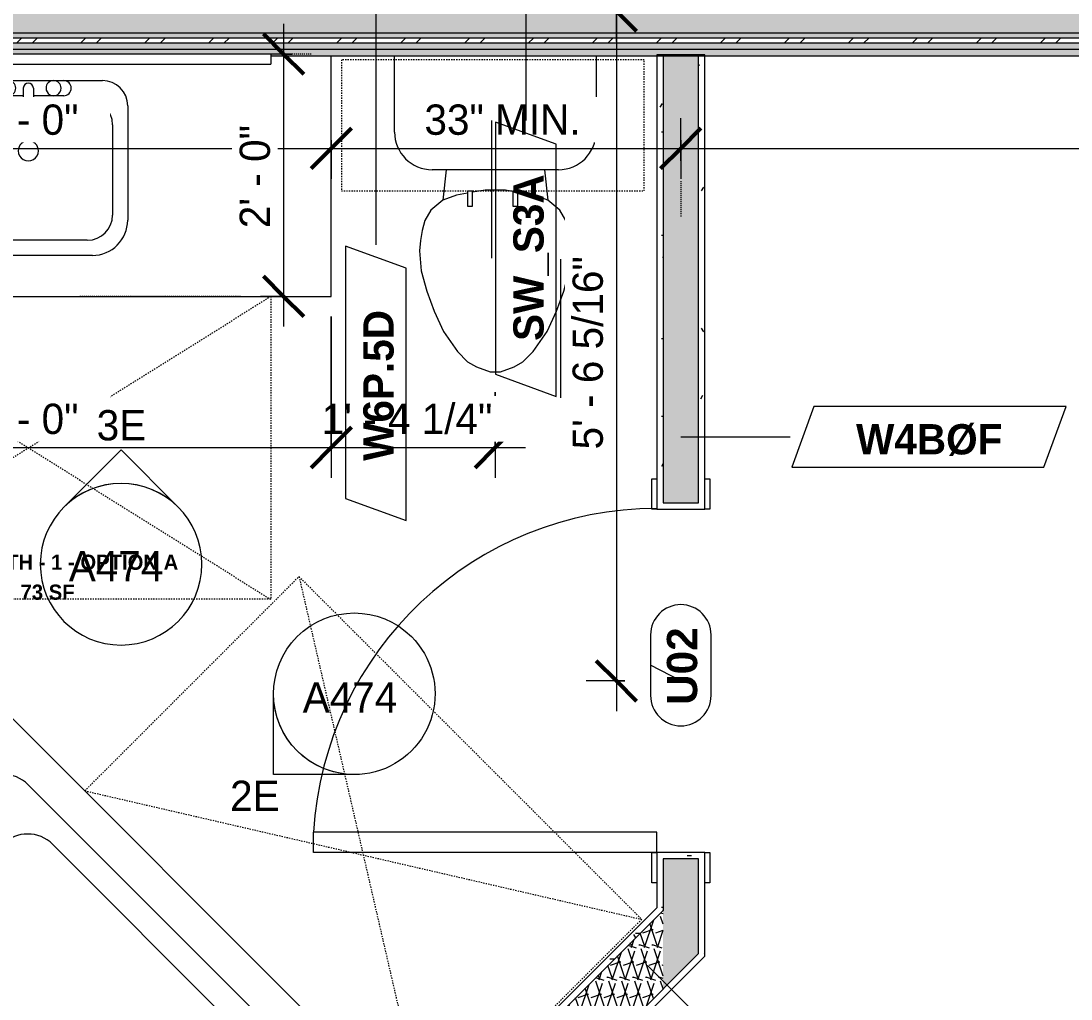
# Model space of a CAD drawing. Header units: inches. Extents: x -4058 to -1781, y 9814 to 12289.
# Drawn here: x -2346.9 to -2243, y 11585.2 to 11682 of the extents above; entities that cross this region are included whole.
import ezdxf

# ---------------------------------------------------------------- set-up
doc = ezdxf.new("R2010")
doc.units = ezdxf.units.IN
doc.header["$MEASUREMENT"] = 0
doc.linetypes.add('Dash', pattern=[0.25, 0.125, -0.125])
doc.linetypes.add('Dash 3_32_', pattern=[0.1875, 0.09375, -0.09375])
for name, color, linetype, lineweight in [('0-1', 7, 'Continuous', 5), ('A-ANNO-DIMS', 211, 'Continuous', 9), ('A-ANNO-DIMS-32', 211, 'Continuous', 9), ('A-AREA-IDEN', 2, 'Continuous', 9), ('A-DETL-1', 90, 'Dash 3_32_', 9), ('A-DOOR-2', 31, 'Continuous', 9), ('A-DOOR-FRAM', 31, 'Continuous', 9), ('A-DOOR-IDEN', 31, 'Continuous', 9), ('A-GENM', 5, 'Continuous', 9), ('A-GENM-2', 147, 'Dash', 9), ('A-WALL-1', 7, 'Continuous', 9), ('A-WALL-2', 113, 'Continuous', 9), ('A-WALL-IDEN', 211, 'Continuous', 9), ('A-WALL-PATT-1', 9, 'Continuous', 9), ('G-ANNO-SYMB-3', 111, 'Continuous', 9), ('I-WALL-1', 1, 'Continuous', 5), ('I-WALL-2', 7, 'Continuous', 9), ('P-SANR-FIXT', 6, 'Continuous', 9), ('Q-CASE', 31, 'Continuous', 9), ('Q-CASE-2', 31, 'Dash', 9)]:
    doc.layers.add(name, color=color, linetype=linetype, lineweight=lineweight)
doc.styles.add('Arial_B', font='arialbd.ttf', dxfattribs={"height": 3})
doc.styles.add('Century Gothic', font='ufonts.com_century-gothic.ttf', dxfattribs={"height": 3})
doc.styles.add('Century Gothic_B', font='GOTHICB.TTF', dxfattribs={"height": 3})
doc.styles.add('Century Gothic_B_1', font='GOTHICB.TTF', dxfattribs={"height": 1.5})
doc.dimstyles.new('THE_DIMENSION_STRING', dxfattribs={"dimscale": 12, "dimtxt": 3.132505, "dimasz": 0.333333, "dimexe": 0.25, "dimexo": 0.166667, "dimgap": 0.041667, "dimtad": 1, "dimdec": 4, "dimrnd": 0.0625, "dimzin": 3, "dimdsep": 46, "dimlunit": 4, "dimtxsty": 'Century Gothic', "dimblk1": 'OBLIQUE', "dimblk2": 'OBLIQUE', "dimsah": 1, "dimcen": 0.09, "dimdle": 0.25, "dimazin": 0, "dimtfac": 1, "dimtdec": 4, "dimtix": 1, "dimtmove": 0, "dimatfit": 3, "dimfxl": 1, "dimtvp": 1, "dimtfill": 1, "dimfrac": 2, "dimtolj": 1, "dimtzin": 0, "dimarcsym": 2})
doc.dimstyles.new('THE_DIMENSION_STRING_2', dxfattribs={"dimscale": 12, "dimtxt": 3.132505, "dimasz": 0.333333, "dimexe": 0.25, "dimexo": 0.166667, "dimgap": 0.041667, "dimtad": 1, "dimdec": 4, "dimrnd": 0.0625, "dimzin": 3, "dimdsep": 46, "dimlunit": 4, "dimtxsty": 'Century Gothic', "dimblk1": 'OBLIQUE', "dimblk2": 'OBLIQUE', "dimsah": 1, "dimcen": 0.09, "dimdle": 0.25, "dimazin": 0, "dimtfac": 1, "dimtdec": 4, "dimtix": 1, "dimtmove": 0, "dimatfit": 3, "dimfxl": 1, "dimtvp": 1, "dimtfill": 1, "dimfrac": 2, "dimtolj": 1, "dimtzin": 0, "dimarcsym": 2})
doc.dimstyles.new('THE_DIMENSION_STRING_3', dxfattribs={"dimscale": 12, "dimtxt": 3.132505, "dimasz": 0.333333, "dimexe": 0.25, "dimexo": 0.166667, "dimgap": 0.041667, "dimtad": 1, "dimdec": 4, "dimrnd": 0.0625, "dimzin": 3, "dimdsep": 46, "dimlunit": 4, "dimtxsty": 'Century Gothic', "dimblk1": 'OBLIQUE', "dimblk2": 'OBLIQUE', "dimsah": 1, "dimcen": 0.09, "dimdle": 0.25, "dimazin": 0, "dimtfac": 1, "dimtdec": 4, "dimtix": 1, "dimtmove": 0, "dimatfit": 3, "dimfxl": 1, "dimtvp": 1, "dimtfill": 1, "dimfrac": 2, "dimtolj": 1, "dimtzin": 0, "dimarcsym": 2})
doc.dimstyles.new('THE_DIMENSION_STRING_4', dxfattribs={"dimscale": 12, "dimtxt": 3.132505, "dimasz": 0.333333, "dimexe": 0.25, "dimexo": 0.166667, "dimgap": 0.041667, "dimtad": 1, "dimdec": 4, "dimrnd": 0.0625, "dimzin": 3, "dimdsep": 46, "dimlunit": 4, "dimtxsty": 'Century Gothic', "dimblk1": 'OBLIQUE', "dimblk2": 'OBLIQUE', "dimsah": 1, "dimcen": 0.09, "dimdle": 0.25, "dimazin": 0, "dimtfac": 1, "dimtdec": 4, "dimtix": 1, "dimtmove": 0, "dimatfit": 3, "dimfxl": 1, "dimtvp": 1, "dimtfill": 1, "dimfrac": 2, "dimtolj": 1, "dimtzin": 0, "dimarcsym": 2})
pattern_1 = [(0, (0, 0), (10.24, 2.56), [0.422, -7.258, 0.422, -7.258, -40.96]), (0, (0, 0), (10.24, 2.56), [-15.36, 0.422, -14.938, 0.422, -7.258, -17.92]), (0, (0, 0), (10.24, 2.56), [-38.4, 0.422, -4.698, 0.422, -12.378]), (120, (3.84, 1.28), (-7.33702503, 7.58810013), [0.422, -7.258, 0.422, -7.258, -40.96]), (120, (3.84, 1.28), (-7.33702503, 7.58810013), [-15.36, 0.422, -14.938, 0.422, -7.258, -17.92]), (120, (3.84, 1.28), (-7.33702503, 7.58810013), [-38.4, 0.422, -4.698, 0.422, -12.378]), (240, (5.12, 6.4), (-2.90297497, -10.14810013), [0.422, -7.258, 0.422, -7.258, -40.96]), (240, (5.12, 6.4), (-2.90297497, -10.14810013), [-15.36, 0.422, -14.938, 0.422, -7.258, -17.92]), (240, (5.12, 6.4), (-2.90297497, -10.14810013), [-38.4, 0.422, -4.698, 0.422, -12.378])]
pattern_2 = [(161.57, (0.16, 0.16), (-1.279773737, -0.000426766), [0, -9.107, 1.011, 0]), (18.43, (-0.16, 0.16), (-1.279773737, 0.000426766), [0, -9.107, 1.011, 0]), (108.43, (0.16, 0.16), (0.639452382, -3.199964008), [3.035, -7.083]), (71.57, (-0.16, 0.16), (0.639452382, 3.199964008), [3.035, -7.083])]

# ---------------------------------------------------------------- blocks, each defined once
blk = doc.blocks.new('CTR - 1st Phase - Common Walls_rvt-1-UNITS PLANS - 3RD FLOOR')
at = {"layer": 'A-WALL-PATT-1'}
h = blk.add_hatch(dxfattribs=at)
h.set_pattern_fill('FP_5', color=256, style=0, pattern_type=2)
h.set_pattern_definition(pattern_2)
h.paths.add_polyline_path([(-2076.17, 11680.8), (-2076.17, 11686.3), (-2438.37, 11686.3), (-2435.06, 11682.99), (-2437.25, 11680.8), (-2088.02, 11680.8)], flags=0)
h = blk.add_hatch(dxfattribs=at)
h.set_pattern_fill('FP_63', color=256, style=0, pattern_type=2)
h.set_pattern_definition([(45, (0, 0), (-3.1678384, 3.1678384), []), (45, (0, 4.8), (-3.1678384, 3.1678384), [])])
h.paths.add_polyline_path([(-2076.17, 11679.8), (-2076.17, 11680.3), (-2437.04, 11680.3), (-2437.54, 11679.8), (-2088.02, 11679.8)], flags=0)
h = blk.add_hatch(dxfattribs=at)
h.set_pattern_fill('FP_1', color=256, style=0, pattern_type=2)
h.set_pattern_definition(pattern_1)
h.paths.add_polyline_path([(-2076.17, 11678.55), (-2076.17, 11679.18), (-2437.28, 11679.18), (-2437.91, 11678.55), (-2370.22, 11678.55), (-2370.22, 11678.74), (-2322.22, 11678.74), (-2322.22, 11678.55), (-2088.02, 11678.55)], flags=0)
h = blk.add_hatch(dxfattribs=at)
h.set_pattern_fill('FP_1', color=256, style=0, pattern_type=2)
h.set_pattern_definition(pattern_1)
h.paths.add_polyline_path([(-2076.17, 11679.18), (-2076.17, 11679.8), (-2436.66, 11679.8), (-2437.28, 11679.18), (-2088.02, 11679.18)], flags=0)
at = {"layer": 'I-WALL-1'}
blk.add_hatch(color=256, dxfattribs=at).paths.add_polyline_path([(-2076.17, 11680.3), (-2076.17, 11680.8), (-2437.25, 11680.8), (-2437.75, 11680.3), (-2088.02, 11680.3)], flags=0)
at = {"layer": 'A-WALL-1'}
for p, q in [((-2076.17, 11680.3), (-2436.16, 11680.3)), ((-2076.17, 11680.8), (-2435.66, 11680.8)), ((-2076.17, 11679.18), (-2437.28, 11679.18)), ((-2076.17, 11679.8), (-2436.66, 11679.8))]:
    blk.add_line(p, q, dxfattribs=at)
at = {"layer": 'I-WALL-2'}
blk.add_line((-2322.22, 11678.55), (-2076.17, 11678.55), dxfattribs=at)
blk = doc.blocks.new('SWING - SINGLE - FLUSH - SWING - FLUSH - 2-10 x 6-8 - PRIVACY-3983846-UNITS PLANS - 3RD FLOOR')
at = {"layer": 'A-DOOR-2'}
for p, q in [((15, -2.37), (15, -36.38)), ((17, -2.37), (15, -2.37)), ((17, -2.37), (17, -36.38)), ((17, -36.38), (15, -36.38))]:
    blk.add_line(p, q, dxfattribs=at)
blk.add_arc((17, -2.37), 34.07, 180, 266.6343, dxfattribs=at)
at = {"layer": 'A-DOOR-FRAM'}
for p, q in [((-20, 2.38), (-20, 2.88)), ((-20, 2.88), (-17, 2.88)), ((-17, 2.38), (-20, 2.38)), ((-17, 2.88), (-17, 2.38)), ((17, 2.38), (17, 2.88)), ((17, 2.88), (20, 2.88)), ((20, 2.38), (17, 2.38)), ((20, 2.88), (20, 2.38)), ((-20, -2.37), (-17, -2.37)), ((-20, -2.87), (-20, -2.37)), ((-17, -2.87), (-20, -2.87)), ((-17, -2.37), (-17, -2.87)), ((17, -2.37), (20, -2.37)), ((17, -2.87), (17, -2.37)), ((20, -2.87), (17, -2.87)), ((20, -2.37), (20, -2.87))]:
    blk.add_line(p, q, dxfattribs=at)
blk = doc.blocks.new('M_Sink Vanity-Square - 500 x 440mm-1372835-UNITS PLANS - 3RD FLOOR')
at = {"layer": 'P-SANR-FIXT'}
for p, q in [((-5.72, 10.23), (7.14, 10.23)), ((-5.22, 8.73), (6.46, 8.73)), ((-9.22, -4.59), (-9.22, 6.73)), ((10.46, 6.91), (10.46, -4.59)), ((-7.72, -2.72), (-7.72, 6.23)), ((8.96, 6.23), (8.96, -2.72)), ((0.12, -6.33), (0.12, -1.59)), ((1.12, -6.33), (1.12, -1.59)), ((0.12, -5.22), (-5.22, -5.22)), ((-2.88, -5.59), (0.12, -5.59)), ((6.46, -5.22), (1.12, -5.22)), ((1.12, -5.59), (3.62, -5.59)), ((7.96, -7.09), (-6.72, -7.09)), ((3.62, -7.09), (-2.88, -7.09))]:
    blk.add_line(p, q, dxfattribs=at)
for centre, radius, start, end in [((-5.72, 6.73), 3.5, 90, 180), ((7.14, 6.91), 3.32, 360, 90), ((-5.22, 6.23), 2.5, 90, 180), ((6.46, 6.23), 2.5, 360, 90), ((0.62, -0.13), 1, 360, 180), ((0.62, -0.13), 1, 180, 0), ((0.62, -1.59), 0.5, 360, 180), ((-5.22, -2.72), 2.5, 180, 270), ((6.46, -2.72), 2.5, 270, 360), ((-6.72, -4.59), 2.5, 180, 270), ((7.96, -4.59), 2.5, 270, 0), ((-2.88, -6.34), 0.75, 90, 270), ((-1.88, -6.34), 0.75, 360, 180), ((2.62, -6.34), 0.75, 0, 180), ((3.62, -6.34), 0.75, 270, 90), ((-1.88, -6.34), 0.75, 180, 0), ((0.62, -6.33), 0.5, 180, 0), ((2.62, -6.34), 0.75, 180, 0)]:
    blk.add_arc(centre, radius, start, end, dxfattribs=at)
blk = doc.blocks.new('Bath Vanity - Bath Vanity 60_-V103-UNITS PLANS - 3RD FLOOR')
at = {"layer": 'Q-CASE'}
for p, q in [((30.74, 24), (-29.26, 24)), ((-29.26, 24), (-29.26, 0.19))]:
    blk.add_line(p, q, dxfattribs=at)
blk = doc.blocks.new('Toilet-Domestic-3D - Toilet-Domestic-3D-V104-UNITS PLANS - 3RD FLOOR')
at = {"layer": 'P-SANR-FIXT'}
for p, q in [((-9.98, 11.75), (-9.98, 19.29)), ((9.98, 19.29), (9.98, 11.75)), ((6.25, 8.02), (-6.25, 8.02)), ((-4.86, 8.02), (-5.21, 5)), ((4.86, 8.02), (5.21, 5)), ((-3.84, 5.5), (-5.21, 5)), ((-2.75, 5.69), (-3.84, 5.5)), ((-1, 6), (-2.26, 5.78)), ((1, 6), (-1, 6)), ((1.75, 5.87), (1, 6)), ((3.84, 5.5), (2.24, 5.78)), ((5.21, 5), (3.84, 5.5)), ((-5.21, 5), (-6.4, 4)), ((6.4, 4), (5.21, 5)), ((-6.4, 4), (-6.97, 3)), ((6.97, 3), (6.4, 4)), ((-6.97, 3), (-7.24, 2)), ((7.24, 2), (6.97, 3)), ((-7.24, 2), (-7.41, 1)), ((7.41, 1), (7.24, 2)), ((-7.41, 1), (-7.5, 0)), ((-7.5, 0), (-7.33, -1.99)), ((7.33, -1.99), (7.5, 0)), ((7.5, 0), (7.41, 1)), ((-7.33, -1.99), (-6.79, -4)), ((6.79, -4), (7.33, -1.99)), ((-6.79, -4), (-6.06, -6)), ((6.06, -6), (6.79, -4)), ((-6.06, -6), (-5.13, -8)), ((5.13, -8), (6.06, -6)), ((-5.13, -8), (-3.74, -10)), ((3.74, -10), (5.13, -8)), ((-3.74, -10), (-2.74, -11)), ((2.74, -11), (3.74, -10)), ((-2.74, -11), (-1.87, -11.5)), ((1.87, -11.5), (2.74, -11)), ((-1.87, -11.5), (-0.5, -12)), ((-0.5, -12), (0.5, -12)), ((0.5, -12), (1.87, -11.5))]:
    blk.add_line(p, q, dxfattribs=at)
for centre, start, end in [((-6.25, 11.75), 180, 270), ((6.25, 11.75), 270, 360)]:
    blk.add_arc(centre, 3.73, start, end, dxfattribs=at)
blk = doc.blocks.new('300 Series Wall Hung Cabinet_326 - 30_-2909952-UNITS PLANS - 3RD FLOOR')
at = {"layer": 'Q-CASE'}
for p, q in [((-2.5, -13.19), (-2.01, -13.19)), ((-2.5, -13.19), (-2.5, -14.69)), ((-2.01, -14.69), (-2.01, -13.19)), ((2, -13.19), (2.49, -13.19)), ((2, -13.19), (2, -14.69)), ((2.49, -14.69), (2.49, -13.19)), ((-2.5, -14.69), (-2.01, -14.69)), ((2, -14.69), (2.49, -14.69))]:
    blk.add_line(p, q, dxfattribs=at)
at = {"layer": 'Q-CASE-2'}
for p, q in [((15, -0.19), (-15, -0.19)), ((-15, -0.19), (-15, -13.19)), ((15, -13.19), (15, -0.19)), ((-15, -13.19), (15, -13.19))]:
    blk.add_line(p, q, dxfattribs=at)
blk = doc.blocks.new('BATHROOM MIRROR - BATHROOM MIRROR 48_-3124766-UNITS PLANS - 3RD FLOOR')
at = {"layer": 'Q-CASE'}
for p, q in [((24.74, 24), (-23.26, 24)), ((-23.26, 23), (-23.26, 24)), ((24.74, 24), (24.74, 23)), ((-23.26, 23), (24.74, 23))]:
    blk.add_line(p, q, dxfattribs=at)
blk = doc.blocks.new('CTS6032CP - CTS6032CP-3806650-UNITS PLANS - 3RD FLOOR')
at = {"layer": 'P-SANR-FIXT'}
for p, q in [((0.12, 33), (0, 33)), ((0, 0), (0, 33)), ((0.12, 0.12), (0.12, 33)), ((60, 33), (59.88, 33)), ((59.88, 33), (59.88, 0.12)), ((60, 33), (60, 0)), ((0.12, 32), (1.25, 32)), ((58.75, 32), (1.25, 32)), ((1.25, 4.25), (1.25, 32)), ((58.75, 32), (59.88, 32)), ((58.75, 32), (58.75, 4.31)), ((7.6, 28.46), (53.48, 28.46)), ((52.5, 26), (13.5, 26)), ((4.1, 7.77), (4.1, 24.96)), ((56.98, 24.96), (56.98, 7.77)), ((10, 22.5), (10, 8.75)), ((56, 8.75), (56, 22.5)), ((4.31, 4.25), (1.25, 8.02)), ((58.75, 7.23), (55.94, 4.25)), ((13.5, 5.25), (52.5, 5.25)), ((4.25, 1.25), (1.25, 4.25)), ((22.5, 4.25), (4.31, 4.25)), ((53.48, 4.27), (7.6, 4.27)), ((22.5, 1.25), (22.5, 4.25)), ((37.5, 4.25), (37.5, 1.25)), ((55.94, 4.25), (37.5, 4.25)), ((58.75, 4.31), (55.69, 1.25)), ((37.5, 3.25), (22.5, 3.25)), ((22.5, 2.25), (37.5, 2.25)), ((55.69, 1.25), (4.25, 1.25)), ((60, 0), (0, 0)), ((59.88, 0.12), (0.12, 0.12))]:
    blk.add_line(p, q, dxfattribs=at)
for centre, radius, start, end in [((7.6, 24.96), 3.5, 90, 180), ((53.48, 24.96), 3.5, 360, 90), ((13.5, 22.5), 3.5, 90, 180), ((52.5, 22.5), 3.5, 360, 90), ((52, 16.25), 1.63, 0, 180), ((52, 16.25), 1.63, 180, 360), ((13.5, 8.75), 3.5, 180, 270), ((52.5, 8.75), 3.5, 270, 0), ((7.6, 7.77), 3.5, 180, 270), ((53.48, 7.77), 3.5, 270, 0)]:
    blk.add_arc(centre, radius, start, end, dxfattribs=at)
blk = doc.blocks.new('ADA Clearances - 30_x48_-V105-UNITS PLANS - 3RD FLOOR')
at = {"layer": 'A-GENM-2'}
for p, q in [((-15, 24), (15, -24)), ((-15, 24), (15, 24)), ((15, 24), (-14.92, -23.87)), ((15, 24), (15, -24)), ((15, -24), (-14, -24))]:
    blk.add_line(p, q, dxfattribs=at)
blk = doc.blocks.new('ADA Clearances - 30_x48_-V112-UNITS PLANS - 3RD FLOOR')
at = {"layer": 'A-GENM-2'}
for p, q in [((15, 24), (-15, -24)), ((-15, 24), (15, -24)), ((-15, -24), (-15, 24)), ((-15, 24), (15, 24)), ((15, -24), (-15, -24))]:
    blk.add_line(p, q, dxfattribs=at)
blk = doc.blocks.new('DIMBLOCK28-UNITS PLANS - 3RD FLOOR')
at = {"layer": 'A-ANNO-DIMS-32'}
for p, q in [((-2373.33, 11593.4), (-2386.54, 11580.19)), ((-2384.42, 11582.31), (-2373.33, 11593.4)), ((-2337.75, 11535.64), (-2384.42, 11582.31)), ((-2329.84, 11543.55), (-2339.88, 11533.52)), ((-2337.75, 11535.64), (-2329.84, 11543.55))]:
    blk.add_line(p, q, dxfattribs=at)
at = {"layer": 'A-ANNO-DIMS-32', "lineweight": 50}
for p, q in [((-2384.42, 11582.31), (-2387.25, 11582.31)), ((-2384.42, 11582.31), (-2381.59, 11582.31)), ((-2337.75, 11535.64), (-2340.58, 11535.64)), ((-2337.75, 11535.64), (-2334.93, 11535.64))]:
    blk.add_line(p, q, dxfattribs=at)
at = {"layer": 'A-ANNO-DIMS-32', "color": 0, "insert": (-2361.73, 11565.75), "char_height": 3, "width": 12.5897, "attachment_point": 1, "rotation": 315, "line_spacing_factor": 0.984502, "style": 'Century Gothic', "bg_fill": 3, "box_fill_scale": 1.25, "bg_fill_color": 256, "bg_fill_true_color": 13158600, "bg_fill_transparency": 0}
blk.add_mtext('5\' - 6"', dxfattribs=at)
blk = doc.blocks.new('_Oblique')
at = {"color": 0, "linetype": 'ByBlock', "lineweight": -2}
blk.add_line((-0.5, -0.5), (0.5, 0.5), dxfattribs=at)
blk = doc.blocks.new('DIMBLOCK33-UNITS PLANS - 3RD FLOOR')
at = {"layer": 'A-ANNO-DIMS-32', "lineweight": 50}
for p, q in [((-2376.22, 11669.39), (-2374.22, 11671.39)), ((-2316.22, 11669.39), (-2314.22, 11671.39)), ((-2376.22, 11669.39), (-2378.22, 11667.39)), ((-2316.22, 11669.39), (-2318.22, 11667.39))]:
    blk.add_line(p, q, dxfattribs=at)
at = {"layer": 'A-ANNO-DIMS-32'}
for p, q in [((-2376.22, 11670.22), (-2376.22, 11666.39)), ((-2376.22, 11669.39), (-2376.22, 11670.22)), ((-2316.22, 11670.22), (-2316.22, 11666.39)), ((-2316.22, 11669.39), (-2316.22, 11670.22)), ((-2379.22, 11669.39), (-2316.22, 11669.39))]:
    blk.add_line(p, q, dxfattribs=at)
at = {"layer": 'A-ANNO-DIMS-32', "color": 0, "insert": (-2351.47, 11673.74), "char_height": 3, "width": 12.5897, "attachment_point": 1, "line_spacing_factor": 0.984502, "style": 'Century Gothic', "bg_fill": 3, "box_fill_scale": 1.25, "bg_fill_color": 256, "bg_fill_true_color": 13158600, "bg_fill_transparency": 0}
blk.add_mtext('5\' - 0"', dxfattribs=at)
blk = doc.blocks.new('DIMBLOCK34-UNITS PLANS - 3RD FLOOR')
at = {"layer": 'A-ANNO-DIMS-32', "lineweight": 50}
for p, q in [((-2316.22, 11669.39), (-2314.22, 11671.39)), ((-2281.6, 11669.39), (-2279.6, 11671.39)), ((-2316.22, 11669.39), (-2318.22, 11667.39)), ((-2281.6, 11669.39), (-2283.6, 11667.39))]:
    blk.add_line(p, q, dxfattribs=at)
at = {"layer": 'A-ANNO-DIMS-32'}
for p, q in [((-2316.22, 11670.22), (-2316.22, 11666.39)), ((-2316.22, 11669.39), (-2316.22, 11670.22)), ((-2281.6, 11670.22), (-2281.6, 11666.39)), ((-2281.6, 11669.39), (-2281.6, 11670.22)), ((-2316.22, 11669.39), (-2278.6, 11669.39))]:
    blk.add_line(p, q, dxfattribs=at)
at = {"layer": 'A-ANNO-DIMS-32', "color": 0, "insert": (-2306.99, 11673.74), "char_height": 3, "width": 19.3917, "attachment_point": 1, "line_spacing_factor": 0.984502, "style": 'Century Gothic', "bg_fill": 3, "box_fill_scale": 1.25, "bg_fill_color": 256, "bg_fill_true_color": 13158600, "bg_fill_transparency": 0}
blk.add_mtext('33" MIN.', dxfattribs=at)
blk = doc.blocks.new('DIMBLOCK57-UNITS PLANS - 3RD FLOOR')
at = {"layer": 'A-ANNO-DIMS-32'}
for p, q in [((-2316.22, 11652.74), (-2316.22, 11636.77)), ((-2316.22, 11639.77), (-2316.22, 11652.74)), ((-2299.97, 11645.26), (-2299.97, 11636.77)), ((-2299.97, 11639.77), (-2299.97, 11645.26)), ((-2319.22, 11639.77), (-2296.97, 11639.77))]:
    blk.add_line(p, q, dxfattribs=at)
at = {"layer": 'A-ANNO-DIMS-32', "lineweight": 50}
for p, q in [((-2316.22, 11639.77), (-2314.22, 11641.77)), ((-2299.97, 11639.77), (-2297.97, 11641.77)), ((-2316.22, 11639.77), (-2318.22, 11637.77)), ((-2299.97, 11639.77), (-2301.97, 11637.77))]:
    blk.add_line(p, q, dxfattribs=at)
at = {"layer": 'A-ANNO-DIMS-32', "color": 0, "insert": (-2317.17, 11644.11), "char_height": 3, "width": 21.7784, "attachment_point": 1, "line_spacing_factor": 0.984502, "style": 'Century Gothic', "bg_fill": 3, "box_fill_scale": 1.25, "bg_fill_color": 256, "bg_fill_true_color": 13158600, "bg_fill_transparency": 0}
blk.add_mtext('1\' - 4 1/4"', dxfattribs=at)
blk = doc.blocks.new('DIMBLOCK58-UNITS PLANS - 3RD FLOOR')
at = {"layer": 'A-ANNO-DIMS-32'}
for p, q in [((-2376.22, 11652.74), (-2376.22, 11636.77)), ((-2376.22, 11639.77), (-2376.22, 11652.74)), ((-2316.22, 11652.74), (-2316.22, 11636.77)), ((-2316.22, 11639.77), (-2316.22, 11652.74)), ((-2379.22, 11639.77), (-2313.22, 11639.77))]:
    blk.add_line(p, q, dxfattribs=at)
at = {"layer": 'A-ANNO-DIMS-32', "lineweight": 50}
for p, q in [((-2376.22, 11639.77), (-2374.22, 11641.77)), ((-2316.22, 11639.77), (-2314.22, 11641.77)), ((-2376.22, 11639.77), (-2378.22, 11637.77)), ((-2316.22, 11639.77), (-2318.22, 11637.77))]:
    blk.add_line(p, q, dxfattribs=at)
at = {"layer": 'A-ANNO-DIMS-32', "color": 0, "insert": (-2351.47, 11644.11), "char_height": 3, "width": 12.5897, "attachment_point": 1, "line_spacing_factor": 0.984502, "style": 'Century Gothic', "bg_fill": 3, "box_fill_scale": 1.25, "bg_fill_color": 256, "bg_fill_true_color": 13158600, "bg_fill_transparency": 0}
blk.add_mtext('5\' - 0"', dxfattribs=at)
blk = doc.blocks.new('Wall Tag - Shear Wall-3956451-UNITS PLANS - 3RD FLOOR')
at = {"layer": 'A-WALL-IDEN'}
for p, q in [((0.4291, 0.1068), (0.0033, 0.1068)), ((-0.3561, 0.0937), (-0.4244, -0.0937)), ((0.4244, 0.0937), (-0.3561, 0.0937)), ((0.3561, -0.0937), (0.4244, 0.0937)), ((-0.4244, -0.0937), (0.3561, -0.0937)), ((0, -0.1068), (-0.4291, -0.1068))]:
    blk.add_line(p, q, dxfattribs=at)
blk = doc.blocks.new('Wall Tag - Arch Wall-3956453-UNITS PLANS - 3RD FLOOR')
at = {"layer": 'A-WALL-IDEN'}
for p, q in [((-0.3561, 0.0937), (-0.4244, -0.0937)), ((0.4244, 0.0937), (-0.3561, 0.0937)), ((0.3561, -0.0937), (0.4244, 0.0937)), ((-0.4244, -0.0937), (0.3561, -0.0937))]:
    blk.add_line(p, q, dxfattribs=at)
blk = doc.blocks.new('Door Tag - Type Mark-2601225-UNITS PLANS - 3RD FLOOR')
at = {"layer": 'A-DOOR-IDEN'}
for p, q in [((0.09375, 0.09375), (-0.09375, 0.09375)), ((-0.09375, -0.09375), (0.09375, -0.09375))]:
    blk.add_line(p, q, dxfattribs=at)
for centre, start, end in [((-0.09375, 0), 90, 270), ((0.09375, 0), 270, 90)]:
    blk.add_arc(centre, 0.09375, start, end, dxfattribs=at)
blk = doc.blocks.new('DIMBLOCK361-UNITS PLANS - 3RD FLOOR')
at = {"layer": 'A-ANNO-DIMS-32'}
for p, q in [((-2320.94, 11681.74), (-2320.94, 11651.74)), ((-2320.12, 11678.74), (-2323.94, 11678.74)), ((-2320.94, 11678.74), (-2320.12, 11678.74)), ((-2323.22, 11654.74), (-2317.94, 11654.74)), ((-2320.94, 11654.74), (-2323.22, 11654.74))]:
    blk.add_line(p, q, dxfattribs=at)
at = {"layer": 'A-ANNO-DIMS-32', "lineweight": 50}
for p, q in [((-2320.94, 11678.74), (-2322.94, 11680.74)), ((-2320.94, 11678.74), (-2318.94, 11676.74)), ((-2320.94, 11654.74), (-2322.94, 11656.74)), ((-2320.94, 11654.74), (-2318.94, 11652.74))]:
    blk.add_line(p, q, dxfattribs=at)
at = {"layer": 'A-ANNO-DIMS-32', "color": 0, "insert": (-2325.29, 11661.49), "char_height": 3, "width": 12.5897, "attachment_point": 1, "rotation": 90, "line_spacing_factor": 0.984502, "style": 'Century Gothic', "bg_fill": 3, "box_fill_scale": 1.25, "bg_fill_color": 256, "bg_fill_true_color": 13158600, "bg_fill_transparency": 0}
blk.add_mtext('2\' - 0"', dxfattribs=at)
blk = doc.blocks.new('DIMBLOCK740-UNITS PLANS - 3RD FLOOR')
at = {"layer": 'A-ANNO-DIMS-32'}
for p, q in [((-2287.98, 11685.99), (-2287.98, 11613.66)), ((-2316.72, 11682.99), (-2284.98, 11682.99)), ((-2287.98, 11682.99), (-2316.72, 11682.99)), ((-2287.15, 11616.66), (-2290.98, 11616.66)), ((-2287.98, 11616.66), (-2287.15, 11616.66))]:
    blk.add_line(p, q, dxfattribs=at)
at = {"layer": 'A-ANNO-DIMS-32', "lineweight": 50}
for p, q in [((-2287.98, 11682.99), (-2289.98, 11684.99)), ((-2287.98, 11682.99), (-2285.98, 11680.99)), ((-2287.98, 11616.66), (-2289.98, 11618.66)), ((-2287.98, 11616.66), (-2285.98, 11614.66))]:
    blk.add_line(p, q, dxfattribs=at)
at = {"layer": 'A-ANNO-DIMS-32', "color": 0, "insert": (-2292.32, 11639.58), "char_height": 3, "width": 24.5827, "attachment_point": 1, "rotation": 90, "line_spacing_factor": 0.984502, "style": 'Century Gothic', "bg_fill": 3, "box_fill_scale": 1.25, "bg_fill_color": 256, "bg_fill_true_color": 13158600, "bg_fill_transparency": 0}
blk.add_mtext('5\' - 6 5/16"', dxfattribs=at)
blk = doc.blocks.new('DIMBLOCK742-UNITS PLANS - 3RD FLOOR')
at = {"layer": 'A-ANNO-DIMS-32'}
for p, q in [((-2287.98, 11679.99), (-2287.98, 11752.31)), ((-2288.81, 11749.31), (-2284.98, 11749.31)), ((-2287.98, 11749.31), (-2288.81, 11749.31)), ((-2316.72, 11682.99), (-2284.98, 11682.99)), ((-2287.98, 11682.99), (-2316.72, 11682.99))]:
    blk.add_line(p, q, dxfattribs=at)
at = {"layer": 'A-ANNO-DIMS-32', "lineweight": 50}
for p, q in [((-2287.98, 11749.31), (-2289.98, 11751.31)), ((-2287.98, 11749.31), (-2285.98, 11747.31)), ((-2287.98, 11682.99), (-2289.98, 11684.99)), ((-2287.98, 11682.99), (-2285.98, 11680.99))]:
    blk.add_line(p, q, dxfattribs=at)
at = {"layer": 'A-ANNO-DIMS-32', "color": 0, "insert": (-2292.32, 11705.91), "char_height": 3, "width": 24.5827, "attachment_point": 1, "rotation": 90, "line_spacing_factor": 0.984502, "style": 'Century Gothic', "bg_fill": 3, "box_fill_scale": 1.25, "bg_fill_color": 256, "bg_fill_true_color": 13158600, "bg_fill_transparency": 0}
blk.add_mtext('5\' - 6 5/16"', dxfattribs=at)
blk = doc.blocks.new('DIMBLOCK911-UNITS PLANS - 3RD FLOOR')
at = {"layer": 'A-ANNO-DIMS-32'}
for p, q in [((-2281.6, 11668.16), (-2281.6, 11672.39)), ((-2076.17, 11666.54), (-2076.17, 11672.39)), ((-2284.6, 11669.39), (-2073.17, 11669.39)), ((-2281.6, 11669.39), (-2281.6, 11668.16)), ((-2076.17, 11669.39), (-2076.17, 11666.54))]:
    blk.add_line(p, q, dxfattribs=at)
at = {"layer": 'A-ANNO-DIMS-32', "lineweight": 50}
for p, q in [((-2281.6, 11669.39), (-2279.6, 11671.39)), ((-2076.17, 11669.39), (-2074.17, 11671.39)), ((-2281.6, 11669.39), (-2283.6, 11667.39)), ((-2076.17, 11669.39), (-2078.17, 11667.39))]:
    blk.add_line(p, q, dxfattribs=at)
at = {"layer": 'A-ANNO-DIMS-32', "color": 0, "insert": (-2190.3, 11673.74), "char_height": 3, "width": 27.387, "attachment_point": 1, "line_spacing_factor": 0.984502, "style": 'Century Gothic', "bg_fill": 3, "box_fill_scale": 1.25, "bg_fill_color": 256, "bg_fill_true_color": 13158600, "bg_fill_transparency": 0}
blk.add_mtext('17\' - 1 7/16"', dxfattribs=at)
blk = doc.blocks.new('Elevation - Filled Arrow-152140-UNITS PLANS - 3RD FLOOR')
at = {"layer": 'G-ANNO-SYMB-3'}
for start, end in [(360, 180), (180, 360)]:
    blk.add_arc((0, 0), 0.25, start, end, dxfattribs=at)
blk = doc.blocks.new('Elevation - Filled Arrow-151867-UNITS PLANS - 3RD FLOOR')
at = {"layer": 'G-ANNO-SYMB-3'}
for p, q in [((0, 0.3536), (-0.1768, 0.1768)), ((0.1768, 0.1768), (0, 0.3536))]:
    blk.add_line(p, q, dxfattribs=at)
blk.add_arc((0, 0), 0.25, 45, 135, dxfattribs=at)

msp = doc.modelspace()

# ---------------------------------------------------------------- hatches: boundary and pattern name
at = {"layer": 'A-WALL-PATT-1'}
h = msp.add_hatch(dxfattribs=at)
h.set_pattern_fill('FP_1', color=256, style=0, pattern_type=2)
h.set_pattern_definition(pattern_1)
h.paths.add_polyline_path([(-2283.97069, 11593.31131), (-2283.34569, 11593.93631), (-2283.34569, 11599.03886), (-2281.59569, 11599.03886), (-2281.59569, 11599.66386), (-2283.97069, 11599.66386), (-2283.97069, 11594.19519)], flags=0)
h.paths.add_polyline_path([(-2281.59569, 11633.66386), (-2281.59569, 11634.28886), (-2283.34569, 11634.28886), (-2283.34569, 11678.66386), (-2283.97069, 11678.66386), (-2283.97069, 11633.66386)], flags=0)
h = msp.add_hatch(dxfattribs=at)
h.set_pattern_fill('FP_5', color=256, style=0, pattern_type=2)
h.set_pattern_definition(pattern_2)
h.paths.add_polyline_path([(-2283.34569, 11586.15813), (-2279.84569, 11589.65813), (-2279.84569, 11599.03886), (-2283.34569, 11599.03886), (-2283.34569, 11593.93631)], flags=0)
h.paths.add_polyline_path([(-2279.84569, 11634.28886), (-2279.84569, 11678.66386), (-2283.34569, 11678.66386), (-2283.34569, 11634.28886), (-2281.59569, 11634.28886)], flags=0)
h = msp.add_hatch(dxfattribs=at)
h.set_pattern_fill('FP_1', color=256, style=0, pattern_type=2)
h.set_pattern_definition(pattern_1)
h.paths.add_polyline_path([(-2279.84569, 11588.77425), (-2279.22069, 11589.39925), (-2279.22069, 11599.66386), (-2281.59569, 11599.66386), (-2281.59569, 11599.03886), (-2279.84569, 11599.03886), (-2279.84569, 11589.65813)], flags=0)
h.paths.add_polyline_path([(-2279.22069, 11633.66386), (-2279.22069, 11678.66386), (-2279.84569, 11678.66386), (-2279.84569, 11634.28886), (-2281.59569, 11634.28886), (-2281.59569, 11633.66386)], flags=0)
h = msp.add_hatch(dxfattribs=at)
h.set_pattern_fill('FP_1', color=256, style=0, pattern_type=2)
h.set_pattern_definition(pattern_1)
h.paths.add_polyline_path([(-2328.69558, 11548.58641), (-2283.97069, 11593.31131), (-2283.97069, 11594.19519), (-2329.13753, 11549.02835), (-2328.70137, 11548.5922)], flags=0)
h = msp.add_hatch(dxfattribs=at)
h.set_pattern_fill('FP_5', color=256, style=0, pattern_type=2)
h.set_pattern_definition(pattern_2)
h.paths.add_polyline_path([(-2325.24844, 11544.25538), (-2283.34569, 11586.15813), (-2283.34569, 11593.93631), (-2329.13753, 11548.14447), (-2328.21036, 11547.2173)], flags=0)
h = msp.add_hatch(dxfattribs=at)
h.set_pattern_fill('FP_1', color=256, style=0, pattern_type=2)
h.set_pattern_definition(pattern_1)
h.paths.add_polyline_path([(-2324.36456, 11544.25538), (-2279.84569, 11588.77425), (-2279.84569, 11589.65813), (-2324.8065, 11544.69732)], flags=0)

# ---------------------------------------------------------------- linework, layer by layer
at = {"layer": 'A-DETL-1'}
for p, q in [((-2318.22069, 11678.7394), (-2326.22069, 11678.7394)), ((-2316.22069, 11659.66386), (-2316.22069, 11673.66386)), ((-2281.59569, 11666.16386), (-2281.59569, 11662.66386)), ((-2325.22069, 11654.7394), (-2341.22069, 11654.7394))]:
    msp.add_line(p, q, dxfattribs=at)
at = {"layer": 'A-DOOR-IDEN'}
msp.add_line((-2281.59569, 11616.66386), (-2284.59569, 11618.20927), dxfattribs=at)
at = {"layer": 'A-WALL-2'}
for p, q in [((-2283.97069, 11678.66386), (-2283.97069, 11633.66386)), ((-2279.22069, 11678.66386), (-2283.97069, 11678.66386)), ((-2283.34569, 11678.66386), (-2283.34569, 11634.28886)), ((-2279.84569, 11634.28886), (-2279.84569, 11678.66386)), ((-2279.22069, 11633.66386), (-2279.22069, 11678.66386)), ((-2283.97069, 11633.66386), (-2279.22069, 11633.66386)), ((-2283.34569, 11634.28886), (-2279.84569, 11634.28886)), ((-2283.97069, 11599.66386), (-2283.97069, 11594.19519)), ((-2279.22069, 11599.66386), (-2283.97069, 11599.66386)), ((-2283.34569, 11599.03886), (-2283.34569, 11593.93631)), ((-2279.84569, 11599.03886), (-2283.34569, 11599.03886)), ((-2279.84569, 11589.65813), (-2279.84569, 11599.03886)), ((-2279.22069, 11589.39925), (-2279.22069, 11599.66386)), ((-2283.97069, 11594.19519), (-2329.13753, 11549.02835)), ((-2283.34569, 11593.93631), (-2329.13753, 11548.14447)), ((-2279.84569, 11589.65813), (-2325.24844, 11544.25538)), ((-2324.36456, 11544.25538), (-2279.22069, 11589.39925))]:
    msp.add_line(p, q, dxfattribs=at)
at = {"layer": 'A-WALL-IDEN'}
for p, q in [((-2281.59569, 11640.83919), (-2270.75253, 11640.83919)), ((-2284.9048, 11588.48811), (-2279.3936, 11582.97691))]:
    msp.add_line(p, q, dxfattribs=at)

# ---------------------------------------------------------------- block references
at = {"layer": '0-1'}
msp.add_blockref('CTR - 1st Phase - Common Walls_rvt-1-UNITS PLANS - 3RD FLOOR', (0, 0), dxfattribs=at)
at = {"layer": 'A-DOOR-2', "rotation": 269.9999999999515}
msp.add_blockref('SWING - SINGLE - FLUSH - SWING - FLUSH - 2-10 x 6-8 - PRIVACY-3983846-UNITS PLANS - 3RD FLOOR', (-2281.59569, 11616.66386), dxfattribs=at)
at = {"layer": 'A-DOOR-IDEN', "xscale": 31.99999999999999, "yscale": 31.99999999999999, "zscale": 31.99999999999999, "rotation": 89.99999999999991}
msp.add_blockref('Door Tag - Type Mark-2601225-UNITS PLANS - 3RD FLOOR', (-2281.59569, 11618.20927), dxfattribs=at)
at = {"layer": 'A-GENM'}
for name, p, rotation in [('ADA Clearances - 30_x48_-V112-UNITS PLANS - 3RD FLOOR', (-2346.22069, 11639.7394), 89.9999999998232), ('ADA Clearances - 30_x48_-V105-UNITS PLANS - 3RD FLOOR', (-2313.05085, 11599.40971), 44.99999999991158)]:
    msp.add_blockref(name, p, dxfattribs=dict(at, rotation=rotation))
at = {"layer": 'A-WALL-IDEN', "xscale": 31.99999999999999, "yscale": 31.99999999999999, "zscale": 31.99999999999999}
msp.add_blockref('Wall Tag - Arch Wall-3956453-UNITS PLANS - 3RD FLOOR', (-2257.02083, 11640.83919), dxfattribs=at)
at = {"layer": 'P-SANR-FIXT'}
msp.add_blockref('Toilet-Domestic-3D - Toilet-Domestic-3D-V104-UNITS PLANS - 3RD FLOOR', (-2299.97069, 11659.26317), dxfattribs=at)
for name, p, rotation in [('M_Sink Vanity-Square - 500 x 440mm-1372835-UNITS PLANS - 3RD FLOOR', (-2345.603, 11669.02206), 180), ('CTS6032CP - CTS6032CP-3806650-UNITS PLANS - 3RD FLOOR', (-2371.74071, 11591.63154), 314.9999999997807)]:
    msp.add_blockref(name, p, dxfattribs=dict(at, rotation=rotation))
at = {"layer": 'Q-CASE', "rotation": 180}
msp.add_blockref('Bath Vanity - Bath Vanity 60_-V103-UNITS PLANS - 3RD FLOOR', (-2345.48298, 11678.7394), dxfattribs=at)
at = {"layer": 'Q-CASE'}
for name, p in [('BATHROOM MIRROR - BATHROOM MIRROR 48_-3124766-UNITS PLANS - 3RD FLOOR', (-2346.95839, 11654.7394)), ('300 Series Wall Hung Cabinet_326 - 30_-2909952-UNITS PLANS - 3RD FLOOR', (-2300.22069, 11678.3644))]:
    msp.add_blockref(name, p, dxfattribs=at)

# ---------------------------------------------------------------- texts
at = {"layer": 'A-AREA-IDEN', "char_height": 1.5, "attachment_point": 1, "style": 'Century Gothic_B_1'}
for s, insert, width in [('2BD - BATH - 1 - OPTION A', (-2357.11604, 11629.1604), 30.3), ('73 SF', (-2346.9932, 11626.1987), 5.757)]:
    msp.add_mtext(s, dxfattribs=dict(at, insert=insert, width=width))
at = {"layer": 'A-DOOR-IDEN', "insert": (-2282.97554, 11614.27739), "char_height": 3, "width": 9.393, "attachment_point": 1, "rotation": 90, "style": 'Arial_B'}
msp.add_mtext('U02', dxfattribs=at)
at = {"layer": 'A-WALL-IDEN', "insert": (-2264.23675, 11642.08672), "char_height": 3, "width": 17.372, "attachment_point": 1, "style": 'Century Gothic_B'}
msp.add_mtext('W4BØF', dxfattribs=at)
at = {"layer": 'G-ANNO-SYMB-3', "char_height": 3, "attachment_point": 1, "style": 'Century Gothic'}
for s, insert, width in [('A474', (-2342.21598, 11629.51808), 12.221), ('2E', (-2326.23923, 11606.77735), 5.555)]:
    msp.add_mtext(s, dxfattribs=dict(at, insert=insert, width=width))

# ---------------------------------------------------------------- next in the draw order: dimensions: what is measured, and where the dimension line sits
at = {"layer": 'A-ANNO-DIMS'}
for base, p1, p2, override, picture, middle in [((-2316.22069, 11669.39088), (-2376.22069, 11672.21931), (-2316.22069, 11672.21931), {"dimpost": '<>', "dimfxl": 60}, 'DIMBLOCK33-UNITS PLANS - 3RD FLOOR', (-2346.22069, 11671.46634)), ((-2299.97069, 11639.76871), (-2316.22069, 11654.7394), (-2299.97069, 11647.26317), {"dimpost": '<>', "dimfxl": 17.887325}, 'DIMBLOCK57-UNITS PLANS - 3RD FLOOR', (-2308.09569, 11642.01038))]:
    dim = msp.add_linear_dim(base=base, p1=p1, p2=p2, dimstyle='THE_DIMENSION_STRING', override=override, dxfattribs=at)
    dim.commit()
    dim.dimension.update_dxf_attribs({"geometry": picture, "text_midpoint": middle})
dim = msp.add_linear_dim(base=(-2384.42333, 11582.30768), p1=(-2328.43042, 11544.96249), p2=(-2371.91464, 11594.81636), angle=315, dimstyle='THE_DIMENSION_STRING', override={"dimpost": '<>', "dimfxl": 66.153505}, dxfattribs=at)
dim.commit()
dim.dimension.update_dxf_attribs({"geometry": 'DIMBLOCK28-UNITS PLANS - 3RD FLOOR', "text_midpoint": (-2359.62123, 11560.44072)})

# ---------------------------------------------------------------- next in the draw order: dimensions: what is measured, and where the dimension line sits
dim = msp.add_linear_dim(base=(-2281.59569, 11669.39088), p1=(-2316.22069, 11672.21931), p2=(-2281.59569, 11672.21931), text='33" MIN.', dimstyle='THE_DIMENSION_STRING', override={"dimpost": '<>', "dimfxl": 34.625}, dxfattribs=at)
dim.commit()
dim.dimension.update_dxf_attribs({"geometry": 'DIMBLOCK34-UNITS PLANS - 3RD FLOOR', "text_midpoint": (-2298.90819, 11671.46634)})
dim = msp.add_linear_dim(base=(-2316.22069, 11639.76871), p1=(-2376.22069, 11654.7394), p2=(-2316.22069, 11654.7394), dimstyle='THE_DIMENSION_STRING', override={"dimpost": '<>', "dimfxl": 60}, dxfattribs=at)
dim.commit()
dim.dimension.update_dxf_attribs({"geometry": 'DIMBLOCK58-UNITS PLANS - 3RD FLOOR', "text_midpoint": (-2346.22069, 11641.84417)})

# ---------------------------------------------------------------- next in the draw order: linework, layer by layer
at = {"layer": 'A-WALL-IDEN'}
for p, q in [((-2311.79803, 11682.9894), (-2311.79803, 11659.85881)), ((-2296.93899, 11682.9894), (-2296.93899, 11672.14624))]:
    msp.add_line(p, q, dxfattribs=at)

# ---------------------------------------------------------------- next in the draw order: block references
at = {"layer": 'A-WALL-IDEN', "xscale": 31.99999999999999, "yscale": 31.99999999999999, "zscale": 31.99999999999999, "rotation": 89.99999999999991}
for name, p in [('Wall Tag - Shear Wall-3956451-UNITS PLANS - 3RD FLOOR', (-2296.93899, 11658.41454)), ('Wall Tag - Arch Wall-3956453-UNITS PLANS - 3RD FLOOR', (-2311.79803, 11646.1271))]:
    msp.add_blockref(name, p, dxfattribs=at)
at = {"layer": 'G-ANNO-SYMB-3', "xscale": 31.99999999999999, "yscale": 31.99999999999999, "zscale": 31.99999999999999}
for name in ['Elevation - Filled Arrow-151867-UNITS PLANS - 3RD FLOOR', 'Elevation - Filled Arrow-152140-UNITS PLANS - 3RD FLOOR']:
    msp.add_blockref(name, (-2337.04004, 11628.21165), dxfattribs=at)

# ---------------------------------------------------------------- next in the draw order: texts
at = {"layer": 'A-WALL-IDEN', "char_height": 3, "attachment_point": 1, "rotation": 90, "style": 'Century Gothic_B'}
for s, insert, width in [('SW_S3A', (-2298.18652, 11650.32302), 19.493), ('W6P.5D', (-2313.04557, 11638.45134), 18.483)]:
    msp.add_mtext(s, dxfattribs=dict(at, insert=insert, width=width))
at = {"layer": 'G-ANNO-SYMB-3', "insert": (-2339.45439, 11643.47701), "char_height": 3, "width": 5.555, "attachment_point": 1, "style": 'Century Gothic'}
msp.add_mtext('3E', dxfattribs=at)

# ---------------------------------------------------------------- next in the draw order: dimensions: what is measured, and where the dimension line sits
at = {"layer": 'A-ANNO-DIMS'}
dim = msp.add_linear_dim(base=(-2320.94494, 11654.7394), p1=(-2318.11651, 11678.7394), p2=(-2325.22069, 11654.7394), angle=90, dimstyle='THE_DIMENSION_STRING_2', override={"dimpost": '<>', "dimfxl": 25.029369}, dxfattribs=at)
dim.commit()
dim.dimension.update_dxf_attribs({"geometry": 'DIMBLOCK361-UNITS PLANS - 3RD FLOOR', "text_midpoint": (-2323.0204, 11666.7394)})

# ---------------------------------------------------------------- next in the draw order: dimensions: what is measured, and where the dimension line sits
dim = msp.add_linear_dim(base=(-2287.97737, 11616.66386), p1=(-2318.72069, 11682.9894), p2=(-2285.14894, 11616.66386), angle=90, dimstyle='THE_DIMENSION_STRING_3', override={"dimpost": '<>', "dimfxl": 74.338004}, dxfattribs=at)
dim.commit()
dim.dimension.update_dxf_attribs({"geometry": 'DIMBLOCK740-UNITS PLANS - 3RD FLOOR', "text_midpoint": (-2290.21904, 11649.82663)})

# ---------------------------------------------------------------- next in the draw order: block references
at = {"layer": 'G-ANNO-SYMB-3', "extrusion": (0, 0, -1)}
for name, xscale, yscale, zscale, rotation in [('Elevation - Filled Arrow-152140-UNITS PLANS - 3RD FLOOR', 31.99999999999999, 31.99999999999999, 31.99999999999999, 135.0000000001285), ('Elevation - Filled Arrow-151867-UNITS PLANS - 3RD FLOOR', 31.99999999999998, 31.99999999999998, 31.99999999999998, 225.0000000001286)]:
    msp.add_blockref(name, (2313.93673, 11615.38413), dxfattribs=dict(at, xscale=xscale, yscale=yscale, zscale=zscale, rotation=rotation))

# ---------------------------------------------------------------- next in the draw order: texts
at = {"layer": 'G-ANNO-SYMB-3', "insert": (-2319.04522, 11616.52772), "char_height": 3, "width": 12.221, "attachment_point": 1, "style": 'Century Gothic'}
msp.add_mtext('A474', dxfattribs=at)

# ---------------------------------------------------------------- next in the draw order: dimensions: what is measured, and where the dimension line sits
at = {"layer": 'A-ANNO-DIMS'}
dim = msp.add_linear_dim(base=(-2287.97737, 11749.31493), p1=(-2318.72069, 11682.9894), p2=(-2290.8058, 11749.31493), angle=90, dimstyle='THE_DIMENSION_STRING_3', override={"dimpost": '<>', "dimfxl": 71.96053}, dxfattribs=at)
dim.commit()
dim.dimension.update_dxf_attribs({"geometry": 'DIMBLOCK742-UNITS PLANS - 3RD FLOOR', "text_midpoint": (-2290.21904, 11716.15216)})
dim = msp.add_linear_dim(base=(-2076.173737, 11669.39088), p1=(-2281.595688, 11666.16386), p2=(-2076.173737, 11664.53886), dimstyle='THE_DIMENSION_STRING_4', override={"dimpost": '<>', "dimfxl": 205.428379}, dxfattribs=at)
dim.commit()
dim.dimension.update_dxf_attribs({"geometry": 'DIMBLOCK911-UNITS PLANS - 3RD FLOOR', "text_midpoint": (-2178.884712, 11671.632552)})

doc.saveas('drawing.dxf')
